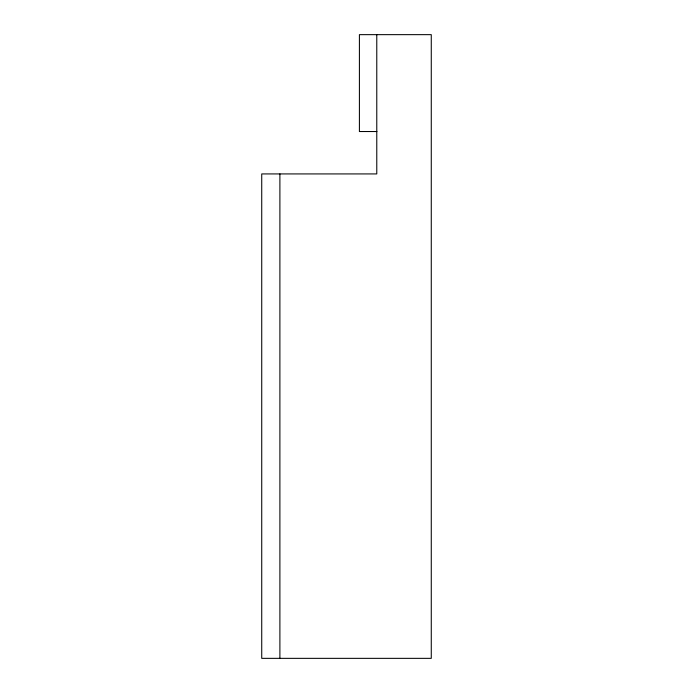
<?xml version="1.0" encoding="UTF-8"?>
<svg xmlns="http://www.w3.org/2000/svg" width="693" height="693" viewBox="0 0 693 693"><rect width="100%" height="100%" fill="white"/><g stroke="black" fill="none" stroke-linecap="round" stroke-linejoin="round"><path stroke-width="1.04" d="M376.923 131.531L359.407 131.531L359.407 34.65L431.271 34.65L431.271 658.35L261.729 658.35L261.729 173.926L376.775 173.926L376.775 34.65M279.894 173.926L279.894 658.35"/></g></svg>
